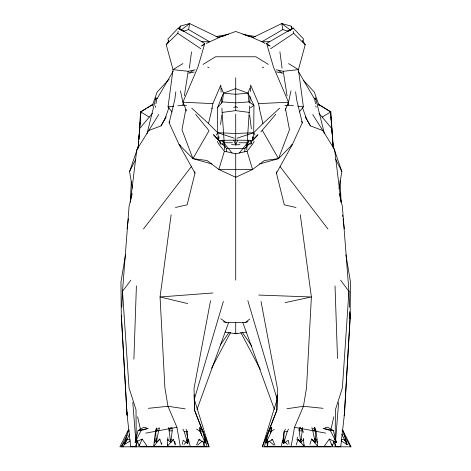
<?xml version="1.0" encoding="UTF-8"?>
<svg xmlns="http://www.w3.org/2000/svg" width="471" height="471" viewBox="0 0 471 471"><rect width="100%" height="100%" fill="white"/><g stroke="black" fill="none" stroke-linecap="round" stroke-linejoin="round"><path stroke-width="0.71" d="M224.997 332.055L235.718 333.768L235.718 322.729M235.718 280.098L235.718 153.793L247.051 151.22L252.474 144.344L254.175 141.312M231.502 144.621L235.718 144.891L235.718 140.488M219.992 141.536L213.504 134.688L218.609 140.393L235.718 140.146L235.718 114.294M235.718 106.364L235.718 77.85M127.029 412.249L127.023 414.456L121.406 315.858M335.146 446.814L335.181 441.721M335.199 439.537L335.411 409.693L342.393 387.916L348.94 291.237M277.254 394.839L276.871 410.229L266.415 437.488L264.431 446.726L331.084 446.726M133.888 359.202L136.402 285.873M121.795 307.204L122.495 291.331L129.06 206.422L132.233 193.587M130.308 201.971L131.303 181.423M246.733 149.837L249.624 105.928M249.765 103.049L250.077 96.555M250.325 91.509L250.637 85.021L258.55 103.632L259.55 108.642M315.223 430.741L314.652 427.215L315.829 430.518L315.211 442.322L311.608 439.06L309.977 444.312M155.748 99.458L155.824 98.045L157.22 98.256M333.686 441.615L336.176 446.726L340.751 446.726L344.401 414.374L350.147 315.923L350.471 281.929L345.92 254.829M244.749 151.815L244.955 148.389L249.447 143.643M138.38 146.163L138.686 141.106M138.798 139.587L139.163 133.793M139.269 132.286L140.576 111.845L153.093 104.15M167.47 444.1L167.329 446.278L175.718 446.278M167.7 440.462L167.882 437.553M138.062 148.577L140.9 112.551M121.494 315.823L121.282 318.743L121.848 316.624M138.339 146.322L138.733 141.188M138.845 139.722L139.175 135.318M139.398 132.386L139.681 128.718M139.846 126.516L140.123 122.849M140.405 119.181L140.57 116.979M335.599 440.997L338.62 402.44M156.543 427.874L155.601 430.518L153.693 446.278L162.071 446.278M295.717 446.278L304.101 446.278L303.454 439.384L300.757 442.646L299.209 430.841L299.568 427.327M302.665 427.327L300.757 442.646L298.061 439.384L296.182 444.901M217.508 136.99L218.609 138.904L217.714 132.722L217.478 107.818L222.471 101.907L223.442 93.152L221.517 88.106M127.105 228.882L128.353 218.715M130.396 202.018L136.79 149.743L158.756 114.53M218.609 140.393L219.056 136.79M220.587 124.532L221.759 115.154M175.818 91.804L174.782 99.764L169.136 122.801L179.092 144.615L195 173.134L187.14 204.826L175.447 207.475M189.36 68.218L191.52 51.798M171.862 427.327L172.221 430.841L170.673 442.646L167.976 439.384L167.329 446.278L173.369 439.384L175.247 444.901M172.133 112.016L168.053 106.858L173.01 69.631L166.228 44.757L168.836 40.459M171.132 214.8L160.052 296.971L164.897 387.81L167.982 406.29L176.913 427.285L180.358 446.726M281.334 445.607L282.918 440.226L284.113 431.683L285.438 429.134M177.95 105.745L182.901 105.186L183.349 102.301M184.361 95.813L188.182 71.286L195.159 69.796M179.71 29.75L180.287 26.123L189.642 23.55L218.797 37.651L206.327 43.414M154.264 442.746L154.606 440.632M155.978 432.154L156.549 428.622M155.348 107.359L155.589 105.904M155.954 103.732L156.678 99.381L173.222 71.127M338.943 188.953L341.858 171.562L332.803 145.192M125.51 254.829L120.959 281.929L121.282 315.923L127.029 414.374L130.685 446.726L136.708 446.726M183.06 31.351L188.6 29.567L189.642 23.55L180.905 30.238M291.072 446.726L294.516 427.285L303.448 406.29L306.533 387.81L311.384 296.971L300.304 214.8M210.543 300.71L194.04 388.339L194.558 410.323L209.071 446.814L119.887 446.814L128.677 429.346M185.827 109.325L181.971 129.731L192.91 158.633L211.856 163.973M296.954 439.961L297.507 437.153M298.885 430.129L299.162 428.728M182.348 444.259L183.142 440.226L187.752 443.488L188.512 440.226L188.141 438.854M211.879 108.642L212.88 103.632L220.793 85.021L221.14 92.234M159.64 427.874L158.698 430.518L156.219 442.322L154.435 439.06M290.972 90.821L288.535 102.195L285.114 110.308M275.429 446.278L267.222 446.278L267.316 439.72L265.98 442.981L271.573 431.177L271.767 427.215L268.541 431.177L265.98 442.981L272.591 439.72L274.864 444.965M330.919 429.652L333.809 416.764M166.228 44.757L177.75 33.311L178.191 31.339M344.077 415.858L344.401 414.374M234.328 138.197L217.714 132.722L208.506 123.532L212.209 107.983M267.393 445.572L268.235 442.039M270.425 432.861L271.602 427.921M147.023 133.693L155.824 98.045M139.228 445.572L139.581 444.159M223.778 144.12L220.269 143.896L221.187 140.393M302.776 41.837L303.53 38.999L293.168 28.013L266.627 43.479L273.48 67.076L288.535 102.195L258.55 103.632M247.652 144.12L251.161 143.896L251.72 141.848M302.6 40.459L305.208 44.757L298.426 69.631L303.377 106.858L299.297 112.016M282.117 442.752L282.512 441.339M295.982 207.475L284.296 204.826L276.43 173.134L276.824 171.715M168.653 41.837L167.9 38.999L178.268 28.013L204.803 43.479L197.95 67.076L182.901 102.195L186.604 110.985M223.372 301.387L194.299 399.331L209.071 446.814M288.523 429.134L287.198 431.683L283.677 443.488L288.287 440.226L289.082 444.259M217.255 141.312L218.956 144.344L224.384 151.22L218.85 169.466L235.718 177.284L252.58 169.466L264.402 160.499L278.526 158.633L292.338 144.615L302.294 122.801L296.648 99.764L295.611 91.804M333.963 441.027L332.379 446.278L329.306 439.06L324.601 445.725M342.652 429.994L351.113 446.814L262.359 446.814L277.131 399.331L247.846 300.681M245.944 147.635L248.841 140.164M132.363 188.229L129.572 171.562L138.627 145.192M152.292 105.881L157.09 92.086L169.095 79.21M148.565 130.585L161.058 125.869L164.927 119.01L169.054 107.329M197.002 409.458L228.676 322.435M259.574 163.973L278.526 158.633L289.459 129.731L285.467 108.618M253.922 136.99L252.827 138.904L253.722 132.722L253.951 105.321L248.959 101.907L247.993 93.152L249.918 88.106M169.136 122.801L169.672 121.453M262.359 446.814L276.871 410.323L277.39 388.339L261.022 301.428M129.914 439.396L126.393 439.396L124.315 444.565L130.326 440.874M217.478 107.818L223.442 93.152L235.718 88.642L247.993 93.152L253.951 105.321L250.425 107.847M344.542 440.626L345.043 439.396L341.516 439.396M146.828 445.725L142.124 439.06L139.051 446.278L137.267 440.373M239.927 144.621L235.718 144.891L237.725 140.217M196.566 444.965L198.839 439.72L200.157 439.72M179.027 28.755L180.287 26.123M135.254 446.726L137.744 441.615M123.449 446.726L121.259 446.726L127.088 435.004M129.572 171.562L135.783 159.222M148.159 428.439L141.123 430.518L135.095 442.322L142.124 439.06M129.696 434.121L124.315 444.565L128.306 430.853L129.531 430.853M171.073 427.15L169.124 430.841L170.673 442.646L173.369 439.384M211.567 368.204L230.543 332.508M123.09 446.814L127.182 439.149M136.873 439.06L135.095 442.322L138.103 430.518L143.796 427.215L146.328 427.721M312.62 428.039L315.829 430.518L317.001 439.06L315.211 442.322L312.732 430.518L311.79 427.874M161.058 125.869L166.028 116.908M164.927 119.01L165.992 117.085M216.407 135.083L217.714 132.722L235.718 133.481L253.722 132.722L262.93 123.532L279.674 108.159M276.43 173.134L292.338 144.615L291.007 145.227M180.422 145.227L179.092 144.615L192.91 158.633L209.042 130.72L195.659 114.394M220.287 345.066L229.041 332.414M121.259 446.726L126.864 439.037M122.495 291.331L130.879 280.157M143.478 229.006L191.344 166.628M239.362 153.028L247.558 142.748L249.171 141.388M260.905 131.851L275.77 114.288M139.44 128.83L152.392 113.37M154.164 445.725L159.822 439.06L161.459 444.312M235.718 140.146L252.827 140.393L257.925 134.688L251.443 141.536M183.967 444.418L188.512 440.226L190.096 445.607M159.822 439.06L156.219 442.322L155.601 430.518L158.809 428.039M202.542 45.316L204.803 43.479M197.626 444.965L202.495 441.033M223.478 321.693L226.221 322.623L245.208 322.623L249.789 319.032M289.1 30.939L293.168 28.013M270.619 48.737L293.686 33.311L293.239 31.339M274.281 429.434L271.573 431.177L268.541 431.177M140.959 111.845L145.951 108.766M147.193 108L152.804 104.538M193.069 70.538L188.706 73.217L194.282 72.028M203.048 64.421L215.518 56.773L255.912 56.773L268.388 64.421M182.878 63.597L173.01 69.631L188.182 71.286M322.17 117.102L330.854 111.845L318.337 104.15M288.37 31.351L282.83 29.567L261.905 41.748L252.633 37.651L281.793 23.55L291.143 26.123L292.403 28.755M201.211 46.081L203.766 44.751M287.387 31.333L292.644 28.702M262.418 67.742L263.719 67.123M234.375 333.156L235.718 333.768L237.054 333.156M233.675 107.506L235.718 106.664L237.755 107.506M218.656 37.497L235.718 31.48L252.774 37.497M245.208 322.623L247.952 321.693M237.101 138.197L253.722 132.722L255.023 135.083M217.908 37.403L225.744 35.431M285.12 302.629L311.384 296.971L258.75 295.058M147.429 428.539L138.103 430.518L141.123 430.518M325.102 427.721L327.633 427.215L333.327 430.518L336.335 442.322L329.306 439.06M145.816 433.132L176.913 427.285M216.142 36.544L228.464 34.43M235.718 333.768L246.433 332.055M314.21 98.256L315.605 98.045L324.407 133.693M286.927 408.74L303.448 406.29L323.065 408.322M224.696 149.837L222.118 112.422L235.718 110.626L249.312 112.422M168.053 106.858L173.711 106.222M276.271 69.796L283.248 71.286L298.426 69.631L288.552 63.597M148.365 408.322L167.982 406.29L185.221 408.846M247.993 93.152L235.718 94.294L223.442 93.152M212.927 292.968L160.052 296.971L187.658 303.56M248.959 101.907L235.718 102.837L222.471 101.907M284.878 105.369L288.535 105.186L293.48 105.745M269.771 41.701L261.905 41.748L265.102 43.414M222.259 141.388L223.872 142.748L232.486 142.748M238.944 142.748L247.558 142.748M221.982 143.643L226.474 148.389L244.955 148.389M155.601 430.518L158.698 430.518M312.732 430.518L315.829 430.518M323.271 428.439L330.312 430.518L333.327 430.518L324.001 428.539M172.221 430.841L169.124 430.841L168.765 427.327M299.209 430.841L302.305 430.841L300.357 427.15M341.899 430.853L343.129 430.853L347.115 444.565L341.104 440.874M198.839 439.72L205.456 442.981L202.889 431.177L199.857 431.177L196.607 429.087M184.238 431.683L187.317 431.683L187.752 443.488L184.238 431.683L182.913 429.134M287.198 431.683L284.113 431.683L283.677 443.488L282.918 440.226L284.931 440.226M155.777 439.06L157.126 439.06M314.304 439.06L315.652 439.06M170.002 439.384L171.35 439.384M300.08 439.384L301.428 439.384M271.272 439.72L272.591 439.72M186.498 440.226L188.512 440.226M142.454 446.278L147.217 446.278M181.947 446.278L190.296 446.278M196.001 446.278L204.208 446.278L204.149 441.91M281.14 446.278L289.482 446.278M309.365 446.278L317.737 446.278L317.001 439.06M324.213 446.278L328.976 446.278M140.346 446.726L206.999 446.726L205.015 437.488L194.558 410.229L194.176 394.839M201.659 41.701L209.524 41.748L188.6 29.567M212.88 103.632L182.901 102.195L180.458 90.821M182.901 105.186L186.557 105.369M297.725 106.222L303.377 106.858M192.91 158.633L207.034 160.499L218.85 169.466L252.58 169.466L247.051 151.22M242.965 34.43L255.288 36.544M294.516 427.285L325.614 433.132M276.453 71.88L282.73 73.217L278.361 70.538M224.384 151.22L235.718 153.793M245.685 35.431L253.522 37.403M305.438 117.085L310.371 125.869L322.865 130.585L334.64 149.743L341.039 202.018M207.711 67.123L209.012 67.742M178.786 28.702L184.049 31.333M267.663 44.751L270.219 46.081M140.576 111.845L149.26 117.102M318.002 104.15L330.471 111.845L333.368 148.577M177.75 33.311L200.811 48.737M178.268 28.013L182.33 30.939M220.887 318.743L226.221 322.623M290.525 30.238L281.793 23.55L282.83 29.567M268.935 441.033L273.81 444.965M266.627 43.479L269.453 45.775M191.756 108.159L208.506 123.532M282.918 440.226L287.463 444.418M293.686 33.311L305.208 44.757M303.336 80.288L314.34 92.086L319.138 105.881M298.061 439.384L304.101 446.278L304.007 444.824M311.608 439.06L317.266 445.725M319.038 113.37L331.99 128.83M202.889 431.177L199.663 427.215L199.857 431.177L205.456 442.981L204.114 439.72M222.589 140.164L223.872 142.748L232.073 153.028M280.086 166.628L327.951 229.006M340.557 280.157L348.934 291.331L349.641 307.204M242.341 332.414L251.861 346.273M312.679 114.53L322.865 130.585M298.208 71.127L314.758 99.381L315.476 103.732M262.394 130.455L278.526 158.633M305.402 116.908L310.371 125.869M334.563 439.06L336.335 442.322L330.312 430.518M343.618 434.038L350.436 446.814M240.846 332.508L260.345 369.505M185.992 429.134L187.317 431.683M341.74 434.121L347.115 444.565L345.043 439.396M335.646 159.222L341.858 171.562M233.704 140.217L235.718 144.891M126.393 439.396L126.893 440.626M301.758 121.453L302.294 122.801M242.753 322.435L274.428 409.458M302.376 107.329L306.503 119.01M223.872 142.748L225.256 146.934M194.605 171.715L195 173.134M188.53 439.926L188.924 441.339M219.339 140.488L220.269 143.896M186.292 432.013L187.77 437.488M349.776 317.33L350.153 318.743L344.407 414.456L344.407 412.249M250.248 140.393L251.161 143.896M331.849 444.159L332.202 445.572M339.202 193.587L342.37 206.422L348.934 291.331M259.221 107.983L262.93 123.532M199.998 428.622L201.682 435.687M203.195 442.039L204.037 445.572M127.029 414.374L127.353 415.858M137.626 416.764L140.517 429.652M174.753 441.362L175.3 444.171M315.841 105.904L316.082 107.359M316.936 441.333L317.166 442.746M291.143 26.123L291.72 29.75M283.248 71.286L287.069 95.813M288.081 102.301L288.535 105.186M279.909 51.798L282.07 68.218M249.671 115.154L251.384 128.86M252.374 136.79L252.827 140.393M342.635 215.088L342.811 216.536M343.082 218.715L344.325 228.882M161.665 442.746L161.824 444.159M132.81 402.44L135.831 440.997M330.86 116.979L331.084 119.911M331.36 123.579L331.643 127.247M331.808 129.448L332.143 133.852M332.308 136.054L332.644 140.452M332.756 141.918L333.144 147.058M349.723 312.903L350.153 318.743L349.829 311.531M122.489 291.237L129.036 387.916L136.019 409.693L136.231 439.537M330.854 111.845L333.121 146.964M303.13 431.012L303.224 432.466M303.595 438.283L303.73 440.462M226.474 148.389L226.681 151.815M315.605 98.045L315.682 99.458M340.091 180.693L341.122 201.971M221.388 97.279L221.664 103.049M221.912 108.094L222.118 112.422M335.028 285.873L337.519 358.472M136.249 441.721L136.284 446.814M235.718 106.258L235.718 110.626"/></g></svg>
